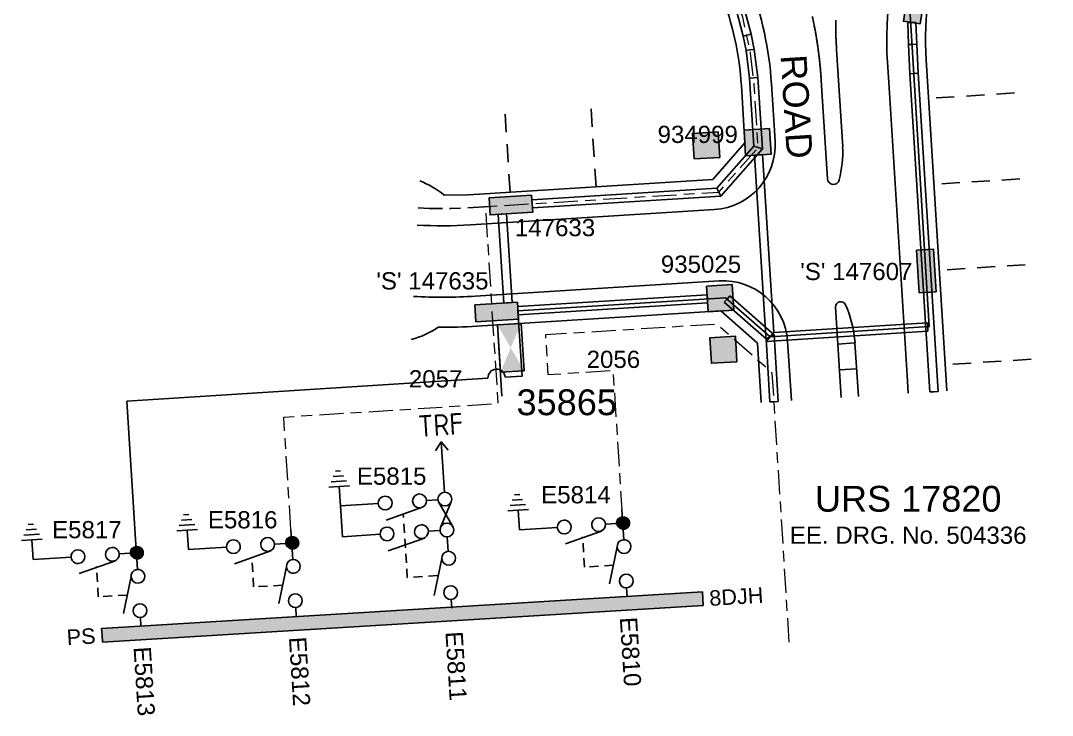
# Model space of a CAD drawing. Header units: metres. Extents: x 305550 to 306428, y 6276370 to 6276957.
# Drawn here: x 305650.8 to 305770.6, y 6276413.1 to 6276493.8 of the extents above; entities that cross this region are included whole.
import ezdxf
from ezdxf.enums import TextEntityAlignment as Align

# ---------------------------------------------------------------- set-up
doc = ezdxf.new("R2010")
doc.units = ezdxf.units.M
doc.header["$LTSCALE"] = 0.7
for name, pattern in [('A', [0]), ('Cable Exist UG', [8.2, 4, -1.2, 1.8, -1.2]), ('CENTERX2', [101.6, 63.5, -12.7, 12.7, -12.7]), ('Dash', [5, 3, -2])]:
    doc.linetypes.add(name, pattern=pattern)
doc.layers.get('0').update_dxf_attribs({"color": 6})
for name, color, linetype in [('_User Miscellaneous1', 3, 'Continuous'), ('_User Miscellaneous11', 7, 'Continuous'), ('_User Miscellaneous6', 7, 'Continuous'), ('_User Miscellaneous7', 150, 'Continuous'), ('_User Miscellaneous8', 7, 'Continuous'), ('_User Miscellaneous9', 8, 'Continuous'), ('_User_HV_Exist', 7, 'Continuous'), ('Cadastre Developer_SP_NEW', 4, 'Continuous'), ('Cadastre Roads_SP_NEW', 8, 'Continuous'), ('Equip_HV_NEW', 2, 'Continuous'), ('Mains_HV_NEW_U72', 2, 'Continuous'), ('Sub_SP_EXT', 7, 'Continuous'), ('SupportsUG_SP_LV_EXT', 7, 'Continuous'), ('SupportsUG_SP_LV_SL_EXT', 7, 'Continuous'), ('UG_Details_SP_MISC', 7, 'Continuous')]:
    doc.layers.add(name, color=color, linetype=linetype)
doc.styles.add('ARIAL', font='arial.ttf', dxfattribs={"height": 2})
doc.styles.add('ARIAL 3.0', font='arial.ttf', dxfattribs={"height": 3})
doc.styles.add('COLUMN_LABEL', font='arial.ttf')
doc.styles.add('IESYMBOL1', font='isocp.shx')
doc.styles.add('POLE_LABEL', font='arial.ttf')
doc.styles.get("Standard").update_dxf_attribs({"font": 'arial.ttf'})
doc.styles.add('style1', font='iso3098b.shx')
doc.styles.add('SWG_LABEL', font='arial.ttf')
doc.styles.add('SWITCH_LABEL', font='arial.ttf', dxfattribs={"height": 2.5})
doc.linetypes.add('Cable New UG', pattern='A,8,-1,["x",style1,S=3.5,R=0,X=0.35,Y=-1],-3.5', length=12.5)

# ---------------------------------------------------------------- blocks, each defined once
blk = doc.blocks.new('A$C7DAD38F0')
at = {"layer": '_User Miscellaneous11', "color": 3, "style": 'ARIAL'}
blk.add_attdef('DRG_NO', text='', height=2, dxfattribs=at).set_placement((0, -4.23), align=Align.MIDDLE_CENTER)
at = {"layer": '_User Miscellaneous6', "color": 2, "style": 'ARIAL 3.0'}
blk.add_attdef('URS___', text='', height=3, dxfattribs=at).set_placement((0, 0), align=Align.MIDDLE_CENTER)
blk = doc.blocks.new('*U280')
blk.add_hatch(color=256).paths.add_polyline_path([(-2.28, 2.67), (-2.43, 0.69), (2.51, 0.33), (2.65, 2.3)])
blk.add_lwpolyline([(-2.43, 0.69), (2.51, 0.33), (2.65, 2.3), (-2.28, 2.67)], close=True)
for tag, p, flags in [('OWNED_BY', (0, 1.3), 9), ('STATE', (0, 1.1), 9), ('SUPPORT_TYPE', (0, 0.9), 9), ('USAGE', (0, 0.7), 9), ('LEGEND', (0, 0.5), 9), ('LOCATION', (0, 0.3), 9), ('NOTES', (0, 0.1), 9), ('PARENT', (0, -0.1), 9), ('STREETNAME', (0, -0.3), 9), ('SUBURB', (0, -0.5), 1)]:
    blk.add_attdef(tag, p, '', height=0.2, dxfattribs=dict(flags=flags))
at = {"layer": '_User Miscellaneous6', "style": 'ARIAL', "flags": 8}
blk.add_attdef('ASSET_NUM', text='', height=2, dxfattribs=at).set_placement((1.5, 7.5), align=Align.TOP_LEFT)
blk = doc.blocks.new('PILLAR_EXT')
blk.add_hatch(color=256).paths.add_polyline_path([(-2.475, 2.49), (-2.475, 0.51), (2.475, 0.51), (2.475, 2.49)])
blk.add_lwpolyline([(-2.475, 0.51), (2.475, 0.51), (2.475, 2.49), (-2.475, 2.49)], close=True)
for tag, p, flags in [('OWNED_BY', (0, 1.3), 9), ('STATE', (0, 1.1), 9), ('SUPPORT_TYPE', (0, 0.9), 9), ('USAGE', (0, 0.7), 9), ('LEGEND', (0, 0.5), 9), ('LOCATION', (0, 0.3), 9), ('NOTES', (0, 0.1), 9), ('PARENT', (0, -0.1), 9), ('STREETNAME', (0, -0.3), 9), ('SUBURB', (0, -0.5), 1)]:
    blk.add_attdef(tag, p, '', height=0.2, dxfattribs=dict(flags=flags))
at = {"layer": '_User Miscellaneous6', "style": 'ARIAL', "flags": 8}
blk.add_attdef('ASSET_NUM', text='', height=2, dxfattribs=at).set_placement((1.5, 7.5), align=Align.TOP_LEFT)
blk = doc.blocks.new('*U37')
at = {"layer": '_User Miscellaneous7'}
blk.add_hatch(color=256, dxfattribs=at).paths.add_polyline_path([(-1.49, -4.51), (-1.49, -7.49), (1.48, -7.49), (1.48, -4.51)])
at = {"layer": '_User Miscellaneous8'}
blk.add_hatch(color=256, dxfattribs=at).paths.add_polyline_path([(-1.49, 1.48), (-1.49, -1.49), (1.48, -1.49), (1.48, 1.48)])
at = {"layer": '_User Miscellaneous7'}
blk.add_lwpolyline([(1.48, -7.49), (1.48, -4.51), (-1.49, -4.51), (-1.49, -7.49)], close=True, dxfattribs=at)
at = {"layer": '_User Miscellaneous8'}
blk.add_lwpolyline([(1.48, -1.49), (1.48, 1.48), (-1.49, 1.48), (-1.49, -1.49)], close=True, dxfattribs=at)
at = {"flags": 9}
for tag, style, p in [('STRUCTURE_PLANT_NUMBER', 'POLE_LABEL', (1.81, 0.03)), ('STREET_CODE', 'COLUMN_LABEL', (1.81, -0.2))]:
    blk.add_attdef(tag, text='', height=0.2, dxfattribs=dict(at, style=style)).set_placement(p, align=Align.MIDDLE_LEFT)
for tag, p in [('COLUMN_TYPE', (1.81, -0.4)), ('OWNED_BY', (1.81, -0.6)), ('STATE', (1.81, -0.8)), ('USAGE', (1.81, -1)), ('LEGEND', (1.81, -1.2)), ('STREETNAME', (1.81, -1.6)), ('SUBURB', (1.81, -1.8)), ('LOCATION', (1.81, -1.4)), ('NOTES', (1.81, -2))]:
    blk.add_attdef(tag, text='', height=0.2, dxfattribs=at).set_placement(p, align=Align.MIDDLE_LEFT)
at = {"flags": 1}
blk.add_attdef('Z', (1.81, -2.35), '', height=0.2, dxfattribs=at)
at = {"layer": '_User Miscellaneous6', "style": 'ARIAL', "flags": 8}
blk.add_attdef('ASSET_NUM', text='', height=2, dxfattribs=at).set_placement((2, 2), align=Align.MIDDLE_LEFT)
blk = doc.blocks.new('*U189')
blk.add_lwpolyline([(0, 1.375), (5.5, 1.375), (5.5, -1.375), (0, -1.375)], close=True)
blk.add_solid([(0, -1.375), (0, 1.375), (5.5, 1.375), (5.5, -1.375)])
for tag, height, flags, p in [('ASSET_NUM', 3, 8, (5.84, 2.545)), ('STREET_CODE', 0.2, 9, (5.34, 0.545)), ('OPERATING_VOLTAGE', 0.2, 9, (5.34, -0.055)), ('CONSTRUCTED_VOLTAGE', 0.2, 9, (5.34, 0.345)), ('NO_PHASES', 0.2, 9, (5.34, 0.145)), ('ORIENTATION', 0.2, 9, (5.34, -0.255)), ('OWNED_BY', 0.2, 9, (5.34, -0.455)), ('OPERATED_BY', 0.2, 9, (5.34, -0.655)), ('SECONDARY_VOLTAGE', 0.2, 9, (5.34, -1.055)), ('STATE', 0.2, 9, (5.34, -1.255)), ('MAINTAINED_BY', 0.2, 9, (5.34, -0.855)), ('SUBSTATION_TYPE', 0.2, 9, (5.34, -1.655)), ('STREETNAME', 0.2, 9, (5.34, -2.455)), ('USAGE', 0.2, 9, (5.34, -1.855)), ('PARENT', 0.2, 9, (5.34, -1.455)), ('LEGEND', 0.2, 9, (5.34, -2.055)), ('LOCATION', 0.2, 9, (5.34, -2.255)), ('Z', 0.2, 1, (5.34, -3.055)), ('SUBURB', 0.2, 9, (5.34, -2.655)), ('NOTES', 0.2, 9, (5.34, -2.855))]:
    blk.add_attdef(tag, text='', height=height, dxfattribs=dict(flags=flags)).set_placement(p, align=Align.MIDDLE_LEFT)
blk = doc.blocks.new('*U153')
for p, q in [((-1.6, 0), (-1.6, 69.89)), ((-1.6, 69.89), (-0.8, 69.89)), ((0, 69.89), (-0.8, 69.89)), ((0, 0), (0, 69.89)), ((-1.6, 0), (-0.8, 0)), ((0, 0), (-0.8, 0))]:
    blk.add_line(p, q)
at = {"style": 'ARIAL'}
blk.add_attdef('SWG_TYPE', text='', height=1.8, rotation=90, dxfattribs=at).set_placement((-0.8, 70.64), align=Align.MIDDLE_LEFT)
blk.add_attdef('SUB_TYPE', text='', height=1.8, rotation=90, dxfattribs=at).set_placement((-0.8, -0.76), align=Align.MIDDLE_RIGHT)
blk = doc.blocks.new('SWG_SIE_TRF_NOES_NEW')
for p, q in [((7.01, 0.8), (2.79, 1.95)), ((14.68, 0), (20.54, 0))]:
    blk.add_line(p, q)
for points in [[(2.2, 0.01), (1.2, 0.01)], [(19.54, -0.75), (20.54, 0), (19.54, 0.75)], [(7.8, 0), (9.45, 0)]]:
    blk.add_lwpolyline(points)
for points in [[(3, -0.79, 1), (3, 0.81, 1)], [(7, -0.8, 1), (7, 0.8, 1)]]:
    blk.add_lwpolyline(points, format="xyb", close=True)
at = {"flags": 1}
blk.add_attdef('Z', (0, 0), '', height=0.2, dxfattribs=at)
at = {"style": 'SWITCH_LABEL', "flags": 9}
blk.add_attdef('STREET_CODE', text='', height=0.2, dxfattribs=at).set_placement((0, -0.2), align=Align.MIDDLE_LEFT)
at = {"flags": 9}
for tag, p in [('ORIENTATION', (0, -0.4)), ('SUBURB', (0, -1)), ('STREETNAME', (0, -1.2)), ('PARENT', (0, -0.6)), ('USAGE', (0, -0.8)), ('LOCATION', (0, -1.4)), ('NOTES', (0, -1.6))]:
    blk.add_attdef(tag, text='', height=0.2, dxfattribs=at).set_placement(p, align=Align.MIDDLE_LEFT)
blk = doc.blocks.new('SWG_FUSE_NEW')
for points in [[(4.04, 0.73), (1.16, -0.72)], [(4.05, -0.71), (1.16, 0.72)]]:
    blk.add_lwpolyline(points)
for centre in [(0.8, 0), (4.4, 0.01)]:
    blk.add_circle(centre, 0.8)
at = {"style": 'SWITCH_LABEL', "flags": 8}
blk.add_attdef('ASSET_NUM', text='', height=2.5, rotation=179.9544, dxfattribs=at).set_placement((-2.4, 0), align=Align.MIDDLE_LEFT)
for tag, p, flags in [('Z', (0, 0), 1), ('ORIENTATION', (0.04, -4.4), 9), ('USAGE', (0.04, -5.4), 9)]:
    blk.add_attdef(tag, p, '', height=0.2, dxfattribs=dict(flags=flags))
at = {"flags": 9}
for tag, p in [('SUBURB', (0, -2.2)), ('STREETNAME', (0, -2.4)), ('PARENT', (0, -1.6))]:
    blk.add_attdef(tag, text='', height=0.2, dxfattribs=at).set_placement(p, align=Align.MIDDLE_LEFT)
blk = doc.blocks.new('*U157')
at = {"linetype": 'CENTERX2'}
blk.add_blockref('SWG_SIE_TRF_NOES_NEW', (0, 0), dxfattribs=at)
at = {"linetype": 'CENTERX2', "rotation": 180}
blk.add_blockref('SWG_FUSE_NEW', (14.68, 0), dxfattribs=at)
at = {"style": 'IESYMBOL1'}
blk.add_text('TRF', height=2.5, rotation=270.0174, dxfattribs=at).set_placement((22.51, -0.05), align=Align.MIDDLE_CENTER)
blk = doc.blocks.new('SWG_SIE_ES_NEW')
for p, q in [((-6.1, 0.75), (-1.8, 1.97)), ((2.22, -2.29), (4.62, -2.29)), ((2.52, -2.89), (4.32, -2.89)), ((2.83, -3.49), (4.03, -3.49)), ((3.13, -4.09), (3.73, -4.09))]:
    blk.add_line(p, q)
at = {"const_width": 0.8, "flags": 128}
blk.add_lwpolyline([(-9.09, -0.02, 1), (-8.29, -0.02, 1)], format="xyb", close=True, dxfattribs=at)
for points in [[(-5.79, -0.82, -1), (-5.79, 0.78, -1)], [(-1.79, -0.81, -1), (-1.79, 0.79, -1)]]:
    blk.add_lwpolyline(points, format="xyb", close=True)
for points in [[(-6.59, -0.02), (-7.89, -0.02)], [(3.42, -0.01), (-0.99, -0.01)], [(3.42, -0.01), (3.42, -2.29)]]:
    blk.add_lwpolyline(points)
at = {"flags": 1}
blk.add_attdef('Z', (0, 0), '', height=0.2, dxfattribs=at)
at = {"style": 'SWITCH_LABEL', "flags": 9}
blk.add_attdef('STREET_CODE', text='', height=0.2, dxfattribs=at).set_placement((0, -0.2), align=Align.MIDDLE_LEFT)
at = {"flags": 9}
for tag, p in [('ORIENTATION', (0, -0.4)), ('SUBURB', (0, -1)), ('STREETNAME', (0, -1.2)), ('PARENT', (0, -0.6)), ('USAGE', (0, -0.8)), ('LOCATION', (0, -1.4)), ('NOTES', (0, -1.6))]:
    blk.add_attdef(tag, text='', height=0.2, dxfattribs=at).set_placement(p, align=Align.MIDDLE_LEFT)
at = {"style": 'ARIAL', "flags": 8}
blk.add_attdef('ASSET_NUM', text='', height=2, dxfattribs=at).set_placement((-1.81, -3.15), align=Align.MIDDLE_CENTER)
blk = doc.blocks.new('SWG_SIE_SU_NEW')
blk.add_line((5.81, 0.79), (1.59, 1.94))
at = {"linetype": 'A', "lineweight": 0}
for p, q in [((7.98, 0.35), (7.98, -0.37)), ((8.18, -0.58), (8.18, 0.56)), ((8.38, 0.66), (8.38, -0.68)), ((8.58, -0.71), (8.58, 0.69)), ((8.78, 0.66), (8.78, -0.68)), ((8.98, -0.59), (8.98, 0.56)), ((9.18, 0.35), (9.18, -0.38))]:
    blk.add_line(p, q, dxfattribs=at)
at = {"linetype": 'Dash', "ltscale": 0.5}
blk.add_lwpolyline([(3.7, 1.36), (3.7, 4.73), (7.22, 4.73)], dxfattribs=at)
for points in [[(1, 0), (0, 0)], [(6.6, -0.01), (10.1, -0.01)]]:
    blk.add_lwpolyline(points)
for points in [[(1.8, -0.8, 1), (1.8, 0.8, 1)], [(5.8, -0.81, 1), (5.8, 0.79, 1)]]:
    blk.add_lwpolyline(points, format="xyb", close=True)
at = {"linetype": 'A', "lineweight": 0}
blk.add_circle((8.58, -0.01), 0.7, dxfattribs=at)
at = {"style": 'SWG_LABEL', "flags": 8}
blk.add_attdef('ASSET_NUM', text='', height=2, rotation=179.9544, dxfattribs=at).set_placement((-2.4, 0.01), align=Align.MIDDLE_LEFT)
at = {"flags": 1}
blk.add_attdef('Z', (0, 0), '', height=0.2, dxfattribs=at)
at = {"style": 'SWITCH_LABEL', "flags": 9}
blk.add_attdef('STREET_CODE', text='', height=0.2, dxfattribs=at).set_placement((0, 0), align=Align.MIDDLE_LEFT)
at = {"flags": 9}
for tag, p in [('ORIENTATION', (0, -0.2)), ('SUBURB', (0, -0.8)), ('STREETNAME', (0, -1)), ('PARENT', (0, -0.4)), ('USAGE', (0, -0.6)), ('LOCATION', (0, -1.2)), ('OPERATED_BY', (-0.01, -1.84)), ('OWNED_BY', (0, -1.62)), ('MAINTAINED_BY', (-0.01, -2.05)), ('NOTES', (0, -1.4))]:
    blk.add_attdef(tag, text='', height=0.2, dxfattribs=at).set_placement(p, align=Align.MIDDLE_LEFT)
blk = doc.blocks.new('*U206')
for p, q in [((-6.1, 4.33), (-1.8, 5.55)), ((-6.1, 0.75), (-1.8, 1.97)), ((2.22, -2.29), (4.62, -2.29)), ((2.52, -2.89), (4.32, -2.89)), ((2.83, -3.49), (4.03, -3.49)), ((3.13, -4.09), (3.73, -4.09))]:
    blk.add_line(p, q)
at = {"linetype": 'Dash', "ltscale": 0.5, "flags": 128}
blk.add_lwpolyline([(-7.34, 8.78), (-3.81, 8.78), (-3.79, 1.4)], dxfattribs=at)
for points in [[(-5.79, 2.76, -1), (-5.79, 4.36, -1)], [(-1.79, 2.77, -1), (-1.79, 4.37, -1)], [(-5.79, -0.82, -1), (-5.79, 0.78, -1)], [(-1.79, -0.81, -1), (-1.79, 0.79, -1)]]:
    blk.add_lwpolyline(points, format="xyb", close=True)
for points in [[(-6.59, 3.56), (-7.89, 3.56)], [(3.42, 3.57), (-0.99, 3.57)], [(3.42, 3.57), (3.42, -0.01)], [(-6.59, -0.02), (-7.89, -0.02)], [(3.42, -0.01), (-0.99, -0.01)], [(3.42, -0.01), (3.42, -2.29)]]:
    blk.add_lwpolyline(points)
at = {"flags": 1}
blk.add_attdef('Z', (0, 0), '', height=0.2, dxfattribs=at)
at = {"style": 'SWITCH_LABEL', "flags": 9}
blk.add_attdef('STREET_CODE', text='', height=0.2, dxfattribs=at).set_placement((0, -0.2), align=Align.MIDDLE_LEFT)
at = {"flags": 9}
for tag, p in [('ORIENTATION', (0, -0.4)), ('SUBURB', (0, -1)), ('STREETNAME', (0, -1.2)), ('PARENT', (0, -0.6)), ('USAGE', (0, -0.8)), ('LOCATION', (0, -1.4)), ('NOTES', (0, -1.6))]:
    blk.add_attdef(tag, text='', height=0.2, dxfattribs=at).set_placement(p, align=Align.MIDDLE_LEFT)
at = {"style": 'ARIAL', "flags": 8}
blk.add_attdef('ASSET_NUM', text='', height=2, dxfattribs=at).set_placement((-1.81, -3.15), align=Align.MIDDLE_CENTER)

msp = doc.modelspace()

# ---------------------------------------------------------------- linework, layer by layer
at = {"layer": '_User Miscellaneous9', "linetype": 'Dash', "flags": 128}
for points in [[(305717.61, 6276474.46), (305716.98, 6276484.44)], [(305766.2, 6276485.37), (305756.22, 6276484.74)], [(305707.63, 6276473.84), (305707, 6276483.82)], [(305766.83, 6276475.39), (305756.85, 6276474.76)], [(305767.45, 6276465.41), (305757.47, 6276464.78)], [(305768.14, 6276454.43), (305758.16, 6276453.8)]]:
    msp.add_lwpolyline(points, dxfattribs=at)
at = {"layer": '_User_HV_Exist', "color": 7, "linetype": 'Cable Exist UG', "lineweight": 0, "flags": 128}
for points in [[(305682.18, 6276434.66), (305681.35, 6276447.71), (305706.25, 6276449.29), (305704.79, 6276472.16), (305731.87, 6276473.86), (305736.44, 6276479.03), (305735.98, 6276486.29), (305735.56, 6276490), (305734.64, 6276494.17), (305733.28, 6276498.17), (305731.26, 6276502.38), (305729.38, 6276505.42), (305726.79, 6276509.06), (305725.87, 6276510.82), (305725.14, 6276512.72), (305724.45, 6276515.82), (305724.3, 6276518.06), (305724.3, 6276520.85), (305724.87, 6276523.12), (305726.49, 6276526.54), (305728, 6276529.7), (305728.92, 6276531.98), (305729.9, 6276534.89), (305730.78, 6276538.21), (305731.53, 6276542.36), (305731.92, 6276546.71), (305731.84, 6276551.82)], [(305740.05, 6276421.57), (305738.08, 6276452.83), (305731.62, 6276458.5), (305711.73, 6276457.25), (305712.02, 6276452.66), (305719.58, 6276453.14), (305720.6, 6276436.96)]]:
    msp.add_lwpolyline(points, dxfattribs=at)
at = {"layer": 'Cadastre Developer_SP_NEW'}
for p, q in [((305755.94, 6276489.21), (305758.35, 6276450.76)), ((305731.16, 6276475.32), (305734.9, 6276479.56)), ((305703.78, 6276458.27), (305732.12, 6276460.05)), ((305732.12, 6276460.05), (305736.36, 6276456.3)), ((305706.17, 6276458.42), (305706.69, 6276450.15)), ((305736.36, 6276456.3), (305736.8, 6276449.4))]:
    msp.add_line(p, q, dxfattribs=at)
msp.add_lwpolyline([(305762.72, 6276507.69, 0.128265), (305758.62, 6276504.71, 0.079644), (305758.21, 6276504.01, 0.108037), (305755.94, 6276489.21)], format="xyb", dxfattribs=at)
at = {"layer": 'Cadastre Developer_SP_NEW', "flags": 128}
msp.add_lwpolyline([(305734.49, 6276486.19), (305734.9, 6276479.56)], dxfattribs=at)
at = {"layer": 'Cadastre Developer_SP_NEW'}
msp.add_lwpolyline([(305699.99, 6276473.49), (305702.82, 6276473.54), (305731.16, 6276475.32)], dxfattribs=at)
for centre, radius, start, end in [((305698.06, 6276483.9), 36.5, 3.5945, 37.9833), ((305693.8, 6276466.09), 9.65, 50.0704, 69.7864), ((305693.8, 6276466.09), 9.65, 284.151, 304.5245), ((305699.69, 6276523.44), 65.3, 269.6293, 273.5945)]:
    msp.add_arc(centre, radius, start, end, dxfattribs=at)
at = {"layer": 'Cadastre Roads_SP_NEW'}
for p, q in [((305745.55, 6276490.37), (305746.25, 6276479.12)), ((305753.73, 6276452.56), (305751.67, 6276485.38)), ((305703.04, 6276470.04), (305731.38, 6276471.82)), ((305731.9, 6276463.54), (305703.56, 6276461.76)), ((305739.86, 6276456.52), (305740.29, 6276449.62)), ((305747.68, 6276456.32), (305745.69, 6276456.2)), ((305747.68, 6276456.32), (305748.07, 6276450.11)), ((305747.87, 6276453.33), (305745.88, 6276453.21))]:
    msp.add_line(p, q, dxfattribs=at)
for points in [[(305772.61, 6276514.19, 0.060333), (305762.04, 6276512.23, 0.146375), (305755.14, 6276507.56, 0.079644), (305754.01, 6276505.63, 0.108037), (305751.45, 6276488.93, 0.108037)], [(305742.73, 6276494.25, -0.0025), (305742.83, 6276493.76, -0.000732), (305742.86, 6276493.61, -0.001768), (305742.93, 6276493.27, -0.0025), (305743.03, 6276492.78, -0.0025), (305743.12, 6276492.28, -0.0025), (305743.2, 6276491.79, -0.0025), (305743.28, 6276491.3, -0.0025), (305743.35, 6276490.8, -0.0025), (305743.42, 6276490.31, -0.0025), (305743.48, 6276489.81, -0.0025), (305743.54, 6276489.32, -0.0025), (305743.6, 6276488.82, -0.0025), (305743.65, 6276488.32, -0.0025), (305743.69, 6276487.82, -0.0025), (305743.73, 6276487.32, -0.0025), (305743.76, 6276486.83, -0.000116), (305743.77, 6276486.8, 0), (305743.77, 6276486.8)], [(305745.55, 6276490.37, -0.002501), (305745.52, 6276490.87, -0.002501), (305745.49, 6276491.37, -0.002501), (305745.47, 6276491.86, -0.002501), (305745.46, 6276492.36, -0.002501), (305745.45, 6276492.86, -0.002501), (305745.45, 6276493.36, -0.002339), (305745.45, 6276493.83)]]:
    msp.add_lwpolyline(points, format="xyb", dxfattribs=at)
for points in [[(305751.45, 6276488.93), (305751.67, 6276485.38)], [(305744.48, 6276475.39), (305743.77, 6276486.8)], [(305738.4, 6276479.78), (305737.98, 6276486.44)], [(305745.42, 6276460.48), (305746.08, 6276449.99)], [(305753.73, 6276452.56), (305753.86, 6276450.48)]]:
    msp.add_lwpolyline(points, dxfattribs=at)
for centre, radius, start, end in [((305698.06, 6276483.9), 40, 3.5945, 37.9833), ((305730.91, 6276479.31), 7.5, 273.5945, 3.5945), ((305732.66, 6276478.56), 13.6, 345.9526, 2.3502), ((305745.18, 6276475.44), 0.7, 183.8862, 345.1392), ((305699.69, 6276523.44), 53.5, 266.9687, 273.5945), ((305732.37, 6276456.05), 7.5, 3.5945, 93.5945), ((305699.69, 6276523.44), 61.8, 266.9687, 273.5945), ((305746.02, 6276460.52), 0.6, 24.7232, 183.5945), ((305735.21, 6276455.54), 12.5, 3.5945, 24.7232)]:
    msp.add_arc(centre, radius, start, end, dxfattribs=at)
at = {"layer": 'Equip_HV_NEW'}
msp.add_solid([(305660.2, 6276423.15), (305660.3, 6276421.56), (305729.97, 6276427.41), (305730.06, 6276425.81)], dxfattribs=at)
at = {"layer": 'Mains_HV_NEW_U72', "color": 2, "linetype": 'Cable New UG', "flags": 128}
for points in [[(305707.05, 6276452.34), (305709.02, 6276452.47), (305708.55, 6276460.05), (305732.66, 6276461.57), (305737.82, 6276457.05), (305756.31, 6276458.23), (305754.09, 6276494.51), (305755.46, 6276500.49), (305756.48, 6276504.1), (305757.47, 6276505.62), (305759.23, 6276507.19), (305761, 6276508.31), (305765.78, 6276510.2), (305769.26, 6276511.28), (305773.12, 6276511.89), (305776.74, 6276512.15), (305825.55, 6276515.1), (305834.39, 6276514.91), (305839.29, 6276514.22), (305915.69, 6276487.98), (305923.79, 6276510.89), (305935.63, 6276507.03), (305956.69, 6276563.49), (305962.97, 6276566.46), (305983.18, 6276559.52), (305991.34, 6276583.29), (305976.34, 6276588.44), (305982.04, 6276605.04)], [(305664.14, 6276433.51), (305663.13, 6276449.55), (305705.06, 6276452.22)]]:
    msp.add_lwpolyline(points, dxfattribs=at)
at = {"layer": 'Mains_HV_NEW_U72', "color": 2, "linetype": 'Cable New UG'}
msp.add_arc((305706.06, 6276452.28), 1, 3.6313, 183.6313, dxfattribs=at)
at = {"layer": 'UG_Details_SP_MISC'}
for p, q in [((305734.7, 6276491.98), (305733.87, 6276495.1)), ((305735.63, 6276492.2), (305734.79, 6276495.38)), ((305753.8, 6276493.53), (305754.28, 6276493.54)), ((305753.89, 6276491), (305753.8, 6276493.53)), ((305754.76, 6276493.56), (305754.28, 6276493.54)), ((305754.85, 6276491.05), (305754.76, 6276493.56)), ((305734.7, 6276491.98), (305735.16, 6276492.09)), ((305735.03, 6276490.29), (305734.7, 6276491.98)), ((305735.63, 6276492.2), (305735.16, 6276492.09)), ((305735.98, 6276490.44), (305735.63, 6276492.2)), ((305735.03, 6276490.29), (305735.5, 6276490.37)), ((305735.44, 6276487.08), (305735.03, 6276490.29)), ((305735.98, 6276490.44), (305735.5, 6276490.37)), ((305736.4, 6276487.17), (305735.98, 6276490.44)), ((305753.89, 6276491), (305754.37, 6276491.02)), ((305754.05, 6276487.61), (305753.89, 6276491)), ((305754.85, 6276491.05), (305754.37, 6276491.02)), ((305755.01, 6276487.66), (305754.85, 6276491.05)), ((305735.44, 6276487.08), (305735.92, 6276487.13)), ((305735.95, 6276479.2), (305735.44, 6276487.08)), ((305736.4, 6276487.17), (305735.92, 6276487.13)), ((305736.93, 6276478.86), (305736.4, 6276487.17)), ((305754.05, 6276487.61), (305754.53, 6276487.64)), ((305756.38, 6276450.63), (305754.05, 6276487.61)), ((305755.01, 6276487.66), (305754.53, 6276487.64)), ((305757.34, 6276450.69), (305755.01, 6276487.66)), ((305731.65, 6276474.32), (305735.95, 6276479.2)), ((305732.1, 6276473.39), (305736.93, 6276478.86)), ((305735.95, 6276479.2), (305736.44, 6276479.03)), ((305736.93, 6276478.86), (305736.44, 6276479.03)), ((305736, 6276478.16), (305736.48, 6276478.19)), ((305736, 6276478.16), (305737.37, 6276456.51)), ((305736.96, 6276478.22), (305736.48, 6276478.19)), ((305736.96, 6276478.22), (305738.27, 6276457.53)), ((305710.16, 6276472.97), (305731.65, 6276474.32)), ((305731.65, 6276474.32), (305731.87, 6276473.86)), ((305732.1, 6276473.39), (305731.87, 6276473.86)), ((305710.16, 6276472.97), (305710.19, 6276472.5)), ((305710.22, 6276472.02), (305710.19, 6276472.5)), ((305710.22, 6276472.02), (305732.1, 6276473.39)), ((305706.26, 6276471.26), (305706.74, 6276471.29)), ((305706.91, 6276460.96), (305706.26, 6276471.26)), ((305707.22, 6276471.32), (305706.74, 6276471.29)), ((305707.87, 6276461.02), (305707.22, 6276471.32)), ((305708.52, 6276460.55), (305730.51, 6276461.93)), ((305730.51, 6276461.93), (305730.54, 6276461.45)), ((305733.14, 6276461.79), (305732.82, 6276461.43)), ((305733.14, 6276461.79), (305738.29, 6276457.25)), ((305706.91, 6276460.96), (305707.39, 6276460.99)), ((305707.87, 6276461.02), (305707.39, 6276460.99)), ((305708.52, 6276460.55), (305708.55, 6276460.07)), ((305708.58, 6276459.59), (305730.57, 6276460.97)), ((305730.57, 6276460.97), (305730.54, 6276461.45)), ((305732.5, 6276461.07), (305732.82, 6276461.43)), ((305732.5, 6276461.07), (305737.35, 6276456.79)), ((305708.58, 6276459.59), (305708.55, 6276460.07)), ((305738.27, 6276457.53), (305756.09, 6276458.66)), ((305756.09, 6276458.66), (305756.12, 6276458.18)), ((305756.15, 6276457.71), (305756.12, 6276458.18)), ((305737.35, 6276456.79), (305737.82, 6276457.02)), ((305737.35, 6276456.79), (305737.81, 6276449.47)), ((305737.37, 6276456.51), (305756.15, 6276457.71)), ((305737.37, 6276456.51), (305737.82, 6276457.02)), ((305738.27, 6276457.53), (305737.82, 6276457.02)), ((305738.29, 6276457.25), (305737.82, 6276457.02)), ((305738.29, 6276457.25), (305738.77, 6276449.53)), ((305756.38, 6276450.63), (305756.86, 6276450.66)), ((305757.34, 6276450.69), (305756.86, 6276450.66)), ((305737.81, 6276449.47), (305738.29, 6276449.5)), ((305738.77, 6276449.53), (305738.29, 6276449.5))]:
    msp.add_line(p, q, dxfattribs=at)
at = {"layer": 'UG_Details_SP_MISC', "color": 7, "linetype": 'Cable Exist UG', "flags": 128}
msp.add_lwpolyline([(305696.97, 6276472.03), (305698.25, 6276471.96), (305700.76, 6276471.95), (305702.2, 6276472), (305705.25, 6276472.19)], dxfattribs=at)

# ---------------------------------------------------------------- block references
at = {"layer": '_User Miscellaneous1'}
msp.add_blockref('A$C7DAD38F0', (305753.86, 6276438.22), dxfattribs=at).add_auto_attribs({'URS___': 'URS 17820', 'DRG_NO': 'EE. DRG. No. 504336'})
at = {"layer": 'Equip_HV_NEW'}
ref = msp.add_blockref('*U157', (305700.94, 6276424.33), dxfattribs=dict(at, rotation=93.63134924595487))
ref.add_attrib('ASSET_NUM', 'E5811', dxfattribs={"layer": '0', "height": 2, "rotation": 273.5857, "style": 'SWG_LABEL'}).set_placement((305701.12, 6276422.81), align=Align.MIDDLE_LEFT)
ref = msp.add_blockref('*U206', (305691.34, 6276437.59), dxfattribs=dict(at, rotation=183.6313492459547))
ref.add_attrib('ASSET_NUM', 'E5815', dxfattribs={"layer": '0', "height": 2, "style": 'ARIAL'}).set_placement((305693.88, 6276440.85), align=Align.MIDDLE_CENTER)
ref = msp.add_blockref('SWG_SIE_ES_NEW', (305712.13, 6276434.82), dxfattribs=dict(at, rotation=183.6313492459547))
ref.add_attrib('ASSET_NUM', 'E5814', dxfattribs={"layer": '0', "height": 2, "style": 'ARIAL'}).set_placement((305715.28, 6276438.69), align=Align.MIDDLE_CENTER)
ref = msp.add_blockref('SWG_SIE_ES_NEW', (305673.71, 6276432.52), dxfattribs=dict(at, rotation=183.6313492459547))
ref.add_attrib('ASSET_NUM', 'E5816', dxfattribs={"layer": '0', "height": 2, "style": 'ARIAL'}).set_placement((305676.58, 6276435.78), align=Align.MIDDLE_CENTER)
ref = msp.add_blockref('SWG_SIE_SU_NEW', (305721.23, 6276426.88), dxfattribs=dict(at, rotation=93.63134924595487))
ref.add_attrib('ASSET_NUM', 'E5810', dxfattribs={"layer": '0', "height": 2, "rotation": 273.5857, "style": 'SWG_LABEL'}).set_placement((305721.37, 6276424.48), align=Align.MIDDLE_LEFT)
ref = msp.add_blockref('SWG_SIE_ES_NEW', (305655.67, 6276431.37), dxfattribs=dict(at, rotation=183.6313492459547))
ref.add_attrib('ASSET_NUM', 'E5817', dxfattribs={"layer": '0', "height": 2, "style": 'ARIAL'}).set_placement((305658.49, 6276434.63), align=Align.MIDDLE_CENTER)
ref = msp.add_blockref('SWG_SIE_SU_NEW', (305682.81, 6276424.58), dxfattribs=dict(at, rotation=93.63134924595487))
ref.add_attrib('ASSET_NUM', 'E5812', dxfattribs={"layer": '0', "height": 2, "rotation": 273.5857, "style": 'SWG_LABEL'}).set_placement((305682.95, 6276422.18), align=Align.MIDDLE_LEFT)
ref = msp.add_blockref('SWG_SIE_SU_NEW', (305664.77, 6276423.43), dxfattribs=dict(at, rotation=93.63134924595487))
ref.add_attrib('ASSET_NUM', 'E5813', dxfattribs={"layer": '0', "height": 2, "rotation": 273.5857, "style": 'SWG_LABEL'}).set_placement((305664.91, 6276421.04), align=Align.MIDDLE_LEFT)
at = {"layer": 'Equip_HV_NEW', "rotation": 273.492012178408}
msp.add_blockref('*U153', (305660.3, 6276421.56), dxfattribs=at).add_auto_attribs({'SUB_TYPE': 'PS', 'SWG_TYPE': '8DJH'})
at = {"layer": 'Sub_SP_EXT'}
ref = msp.add_blockref('*U189', (305707.54, 6276458.5), dxfattribs=dict(at, rotation=273.5945356518319))
ref.add_attrib('ASSET_NUM_001', '35865', (305708.38, 6276447.93), dxfattribs={"layer": '0', "height": 3})
at = {"layer": 'SupportsUG_SP_LV_EXT'}
ref = msp.add_blockref('*U280', (305756.14, 6276495.76), dxfattribs=dict(at, rotation=85.35832792334467))
ref.add_attrib('ASSET_NUM_001', '147605', (305743.82, 6276495.28), dxfattribs={"layer": '_User Miscellaneous6', "height": 2, "style": 'ARIAL'})
ref = msp.add_blockref('PILLAR_EXT', (305707.63, 6276473.84), dxfattribs=dict(at, rotation=183.5945366538822))
ref.add_attrib('ASSET_NUM_001', '147633', (305708.19, 6276468.73), dxfattribs={"layer": '_User Miscellaneous6', "height": 2, "style": 'ARIAL'})
ref = msp.add_blockref('PILLAR_EXT', (305757.47, 6276464.78), dxfattribs=dict(at, rotation=93.5945366656638))
ref.add_attrib('ASSET_NUM_001', "'S' 147607", (305741.32, 6276463.63), dxfattribs={"layer": '_User Miscellaneous6', "height": 2, "style": 'ARIAL'})
ref = msp.add_blockref('PILLAR_EXT', (305706.17, 6276458.42), dxfattribs=dict(at, rotation=3.594536653882174))
ref.add_attrib('ASSET_NUM_001', "'S' 147635", (305692.1, 6276462.54), dxfattribs={"layer": '_User Miscellaneous6', "height": 2, "style": 'ARIAL'})
at = {"layer": 'SupportsUG_SP_LV_SL_EXT'}
ref = msp.add_blockref('*U37', (305736.38, 6276479.65), dxfattribs=dict(at, rotation=273.5958457038649))
ref.add_attrib('ASSET_NUM_001', '934999', (305724.76, 6276479.56), dxfattribs={"layer": '_User Miscellaneous6', "height": 2, "style": 'ARIAL'})
ref = msp.add_blockref('*U37', (305732.03, 6276461.53), dxfattribs=dict(at, rotation=3.595849775883405))
ref.add_attrib('ASSET_NUM_001', '935025', (305725.14, 6276464.48), dxfattribs={"layer": '_User Miscellaneous6', "height": 2, "style": 'ARIAL'})

# ---------------------------------------------------------------- texts
at = {"layer": 'Cadastre Developer_SP_NEW', "char_height": 2, "attachment_point": 1, "style": 'ARIAL'}
for s, insert in [('2056', (305716.52, 6276455.42)), ('2057', (305695.88, 6276453.16))]:
    msp.add_mtext_dynamic_manual_height_columns(s, width=9.3626, gutter_width=10, heights=[0], dxfattribs=dict(at, insert=insert))
at = {"layer": 'Cadastre Roads_SP_NEW', "insert": (305742.03, 6276489.92), "char_height": 3, "attachment_point": 1, "rotation": 273.5674, "style": 'ARIAL 3.0'}
msp.add_mtext_dynamic_manual_height_columns('ROAD', width=15.7329, gutter_width=4, heights=[0], dxfattribs=at)

doc.saveas('drawing.dxf')
